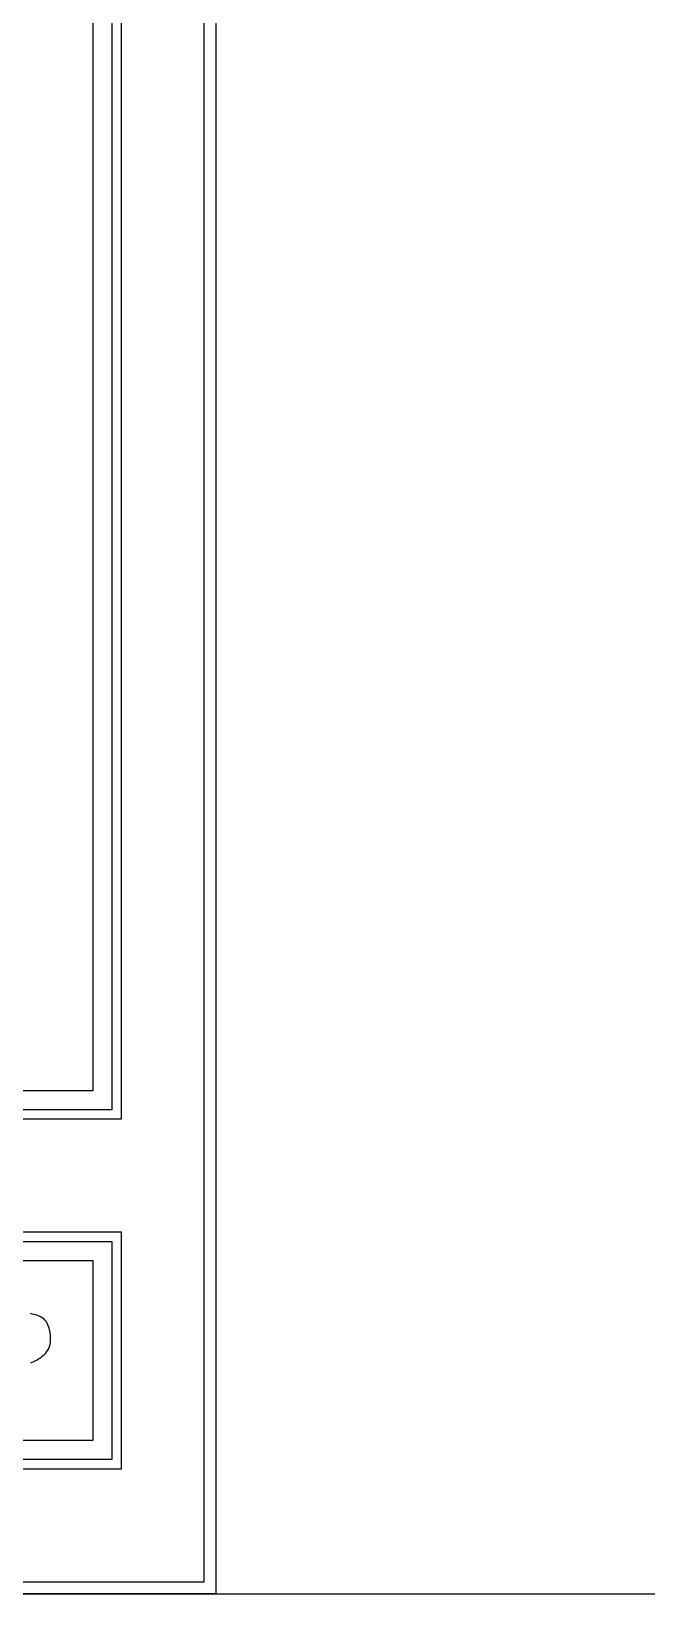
# Model space of a CAD drawing. Extents: x -66030 to 95157, y -13132 to 45879.
# Drawn here: x -28872 to -28672, y 31869 to 32376 of the extents above; entities that cross this region are included whole.
import ezdxf

# ---------------------------------------------------------------- set-up
doc = ezdxf.new("R2010")
doc.units = 0
doc.header["$LTSCALE"] = 100
doc.header["$MEASUREMENT"] = 0
for name, color, linetype in [('3', 11, 'CONTINUOUS'), ('4', 121, 'CONTINUOUS'), ('7', 105, 'CONTINUOUS')]:
    doc.layers.add(name, color=color, linetype=linetype)

msp = doc.modelspace()

# ---------------------------------------------------------------- linework, layer by layer
at = {"layer": '3', "color": 2}
msp.add_line((-66009.4, 31868.93), (90872.97, 31868.93), dxfattribs=at)
at = {"layer": '3'}
msp.add_lwpolyline([(-29193.18, 32696.5), (-29193.18, 31872.83), (-28815.88, 31872.83), (-28815.88, 32708.77)], dxfattribs=at)
for points in [[(-29163.15, 32026.06), (-29163.15, 32497.3), (-28845.91, 32497.3), (-28845.91, 32026.06)], [(-29163.15, 31912.48), (-29163.15, 31983.32), (-28845.91, 31983.32), (-28845.91, 31912.48)]]:
    msp.add_lwpolyline(points, close=True, dxfattribs=at)
at = {"layer": '4'}
msp.add_lwpolyline([(-29197.03, 32697.8), (-29197.03, 31868.98), (-28812.03, 31868.98), (-28812.03, 32707.59)], dxfattribs=at)
for points in [[(-29166.23, 32022.98), (-29166.23, 32500.38), (-28842.83, 32500.38), (-28842.83, 32022.98)], [(-29166.23, 31909.4), (-29166.23, 31986.4), (-28842.83, 31986.4), (-28842.83, 31909.4)]]:
    msp.add_lwpolyline(points, close=True, dxfattribs=at)
at = {"layer": '7'}
for points in [[(-29156.99, 32032.22), (-29156.99, 32491.14), (-28852.07, 32491.14), (-28852.07, 32032.22)], [(-29156.99, 31918.64), (-29156.99, 31977.16), (-28852.07, 31977.16), (-28852.07, 31918.64)]]:
    msp.add_lwpolyline(points, close=True, dxfattribs=at)
msp.add_lwpolyline([(-28872.15, 31943.93), (-28871.76, 31944.06), (-28871.37, 31944.23), (-28870.96, 31944.42), (-28870.55, 31944.63), (-28870.12, 31944.88), (-28869.69, 31945.15), (-28869.24, 31945.45), (-28868.78, 31945.77), (-28868.31, 31946.13), (-28867.86, 31946.53), (-28867.42, 31946.97), (-28867.01, 31947.45), (-28866.65, 31947.98), (-28866.34, 31948.56), (-28866.09, 31949.2), (-28865.91, 31949.9), (-28865.8, 31950.64), (-28865.75, 31951.41), (-28865.76, 31952.19), (-28865.81, 31952.96), (-28865.91, 31953.72), (-28866.04, 31954.45), (-28866.2, 31955.12), (-28866.38, 31955.72), (-28866.59, 31956.27), (-28866.82, 31956.76), (-28867.09, 31957.19), (-28867.39, 31957.58), (-28867.72, 31957.93), (-28868.1, 31958.25), (-28868.52, 31958.53), (-28868.98, 31958.79), (-28869.48, 31959.02), (-28870.01, 31959.23), (-28870.56, 31959.43), (-28871.13, 31959.6), (-28871.69, 31959.75), (-28872.26, 31959.89)], dxfattribs=at)

doc.saveas('drawing.dxf')
